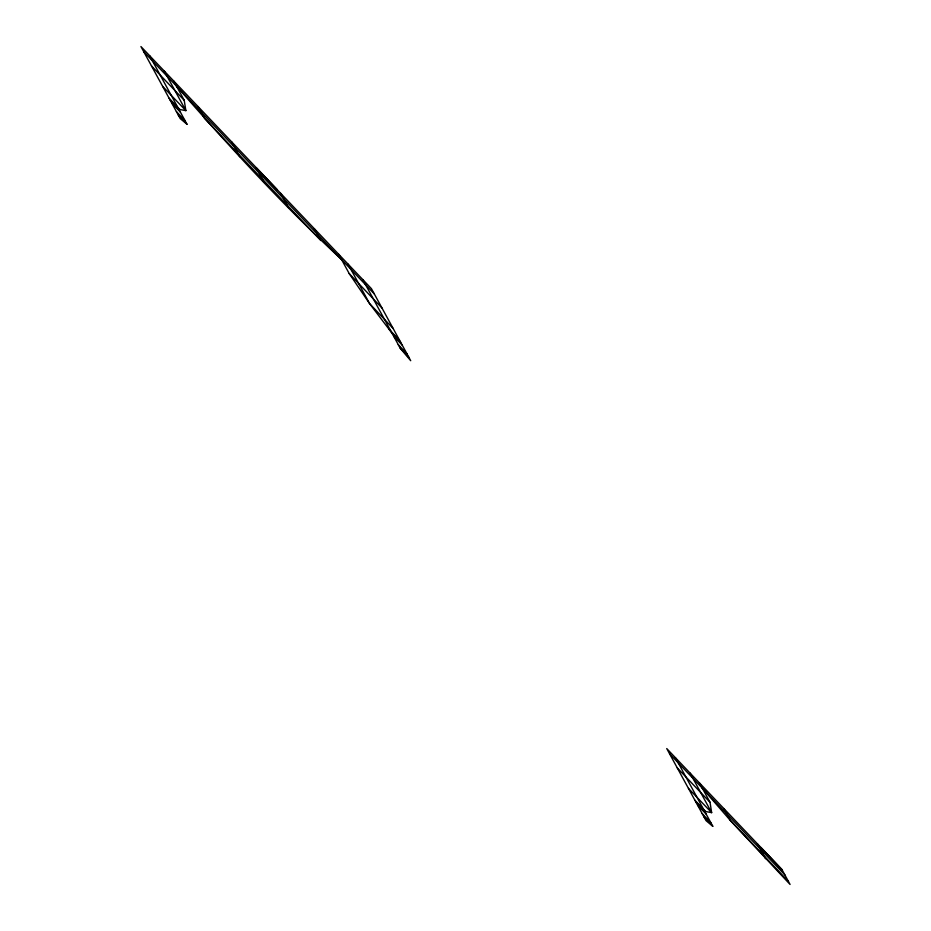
<?xml version="1.0" encoding="UTF-8"?>
<svg xmlns="http://www.w3.org/2000/svg" width="931" height="931" viewBox="0 0 931 931"><rect width="100%" height="100%" fill="white"/><g stroke="black" fill="none" stroke-linecap="round" stroke-linejoin="round"><path stroke-width="1.4" d="M149.577 55.627L186.991 124.242L180.207 118.586L140.93 46.55L371.434 288.668L410.711 360.704L400.202 348.206L362.787 279.591M675.371 757.648L712.785 826.263L706.012 820.607L666.736 748.571L781.982 869.612L790.07 884.45L730.311 820.409L702.323 788.185M341.526 259.481C282.989 205.274 228.979 146.237 176.529 86.164M277.252 189.726L256.176 167.592L264.264 182.429M143.781 51.764L374.274 293.882M151.462 65.868L184.21 100.269L185.863 110.638L178.857 109.323L170.21 100.245M338.686 254.268L349.218 273.586L381.966 307.986M162.646 86.362L185.863 110.638L164.31 71.105M393.138 328.48L369.619 303.646L349.218 273.586M169.093 98.186L179.869 109.521M388.797 328.98L399.585 340.304M400.714 342.364L392.067 333.286L369.619 303.646L348.054 264.113M171.735 103.038L180.37 112.116M393.592 336.079L402.227 345.157M176.413 111.627L185.06 120.704M398.27 344.668L406.917 353.745M178.345 115.165L186.991 124.242M400.202 348.206L408.849 357.283M760.883 847.443L781.982 869.612M669.575 753.784L784.821 874.837M788.441 881.482L730.311 820.409L723.841 808.562M677.268 767.877L710.016 802.278L711.656 812.647L704.651 811.343L696.004 802.266M688.44 788.382L711.656 812.647L690.104 773.114M694.887 800.206L705.675 811.529M697.528 805.047L706.175 814.125M702.218 813.636L710.853 822.713M704.15 817.185L712.785 826.263M757.45 843.847L765.538 858.685M699.484 782.971L710.016 802.278M314.317 228.677L320.788 240.524L204.517 118.4L198.047 106.541M280.72 193.369L288.796 208.207M231.644 141.838L239.733 156.664M173.69 80.95L184.21 100.269"/></g></svg>
